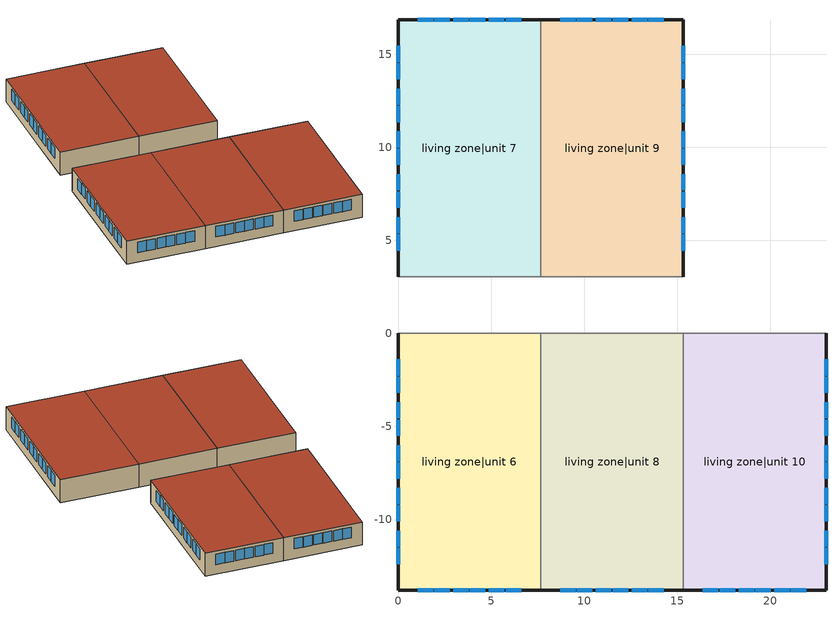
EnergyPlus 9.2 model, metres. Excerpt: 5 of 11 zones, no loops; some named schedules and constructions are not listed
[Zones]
living zone|unit 10
 floor to living zone|unit 5 (FloorFinUninsFin): 15.33,-13.8 15.33,0 22.99,0 22.99,-13.8 z2.44
 wall outside (WallExtInsFin): 15.33,-13.8 22.99,-13.8 22.99,0 z2.44:4.88
 wall adiabatic (WallIntFinUninsFin): 22.99,0 15.33,0 z2.44:4.88
 wall to living zone|unit 8 (WallIntFinUninsFin): 15.33,0 15.33,-13.8 z2.44:4.88
 window (WindowConstruction): 22.99,-12.4 22.99,-11.53 / 22.99,-2.27 22.99,-1.4 / 22.99,-11.47 22.99,-10.6 / 22.99,-10.1 22.99,-9.23 / 22.99,-9.17 22.99,-8.3 / 22.99,-7.8 22.99,-6.93 / 22.99,-6.87 22.99,-6 / 22.99,-5.5 22.99,-4.63 / 22.99,-4.57 22.99,-3.7 / 22.99,-3.2 22.99,-2.33 z3.41:4.57; 16.38,-13.8 17.21,-13.8 / 17.27,-13.8 18.11,-13.8 / 18.29,-13.8 19.13,-13.8 / 19.19,-13.8 20.03,-13.8 / 20.21,-13.8 21.05,-13.8 / 21.11,-13.8 21.94,-13.8 z3.46:4.57
 roof outside (RoofFinInsExt): 22.99,-13.8 22.99,0 15.33,0 15.33,-13.8 z4.88
living zone|unit 6
 floor to living zone (FloorFinUninsFin): 0,-13.8 0,0 7.66,0 7.66,-13.8 z2.44
 wall outside (WallExtInsFin): 0,0 0,-13.8 7.66,-13.8 z2.44:4.88
 wall adiabatic (WallIntFinUninsFin): 7.66,0 0,0 z2.44:4.88
 wall to living zone|unit 8 (WallIntFinUninsFin Reversed): 7.66,-13.8 7.66,0 z2.44:4.88
 window (WindowConstruction): 1.05,-13.8 1.89,-13.8 / 1.95,-13.8 2.78,-13.8 / 2.96,-13.8 3.8,-13.8 / 3.86,-13.8 4.7,-13.8 / 4.88,-13.8 5.72,-13.8 / 5.78,-13.8 6.62,-13.8 z3.46:4.57; 0,-1.4 0,-2.27 / 0,-11.53 0,-12.4 / 0,-2.33 0,-3.2 / 0,-3.7 0,-4.57 / 0,-4.63 0,-5.5 / 0,-6 0,-6.87 / 0,-6.93 0,-7.8 / 0,-8.3 0,-9.17 / 0,-9.23 0,-10.1 / 0,-10.6 0,-11.47 z3.41:4.57
 roof outside (RoofFinInsExt): 7.66,-13.8 7.66,0 0,0 0,-13.8 z4.88
living zone|unit 7
 floor to living zone|unit 2 (FloorFinUninsFin): 0,3.05 0,16.84 7.66,16.84 7.66,3.05 z2.44
 wall outside (WallExtInsFin): 7.66,16.84 0,16.84 0,3.05 z2.44:4.88
 wall to living zone|unit 9 (WallIntFinUninsFin Reversed): 7.66,3.05 7.66,16.84 z2.44:4.88
 wall adiabatic (WallIntFinUninsFin): 0,3.05 7.66,3.05 z2.44:4.88
 window (WindowConstruction): 0,15.44 0,14.57 / 0,5.32 0,4.45 / 0,14.51 0,13.64 / 0,13.15 0,12.28 / 0,12.21 0,11.34 / 0,10.85 0,9.98 / 0,9.92 0,9.04 / 0,8.55 0,7.68 / 0,7.62 0,6.75 / 0,6.25 0,5.38 z3.41:4.57; 6.62,16.84 5.78,16.84 / 5.72,16.84 4.88,16.84 / 4.7,16.84 3.86,16.84 / 3.8,16.84 2.96,16.84 / 2.78,16.84 1.95,16.84 / 1.89,16.84 1.05,16.84 z3.46:4.57
 roof outside (RoofFinInsExt): 7.66,3.05 7.66,16.84 0,16.84 0,3.05 z4.88
living zone|unit 8
 floor to living zone|unit 3 (FloorFinUninsFin): 7.66,-13.8 7.66,0 15.33,0 15.33,-13.8 z2.44
 wall outside (WallExtInsFin): 7.66,-13.8 15.33,-13.8 z2.44:4.88
 wall adiabatic (WallIntFinUninsFin): 15.33,0 7.66,0 z2.44:4.88
 window (WindowConstruction): 8.71,-13.8 9.55,-13.8 / 9.61,-13.8 10.45,-13.8 / 10.63,-13.8 11.47,-13.8 / 11.53,-13.8 12.36,-13.8 / 12.54,-13.8 13.38,-13.8 / 13.44,-13.8 14.28,-13.8 z3.46:4.57
 roof outside (RoofFinInsExt): 15.33,-13.8 15.33,0 7.66,0 7.66,-13.8 z4.88
living zone|unit 9
 floor to living zone|unit 4 (FloorFinUninsFin): 7.66,3.05 7.66,16.84 15.33,16.84 15.33,3.05 z2.44
 wall outside (WallExtInsFin): 15.33,3.05 15.33,16.84 7.66,16.84 z2.44:4.88
 wall adiabatic (WallIntFinUninsFin): 7.66,3.05 15.33,3.05 z2.44:4.88
 window (WindowConstruction): 14.28,16.84 13.44,16.84 / 13.38,16.84 12.54,16.84 / 12.36,16.84 11.53,16.84 / 11.47,16.84 10.63,16.84 / 10.45,16.84 9.61,16.84 / 9.55,16.84 8.71,16.84 z3.46:4.57; 15.33,4.45 15.33,5.32 / 15.33,14.57 15.33,15.44 / 15.33,5.38 15.33,6.25 / 15.33,6.75 15.33,7.62 / 15.33,7.68 15.33,8.55 / 15.33,9.04 15.33,9.92 / 15.33,9.98 15.33,10.85 / 15.33,11.34 15.33,12.21 / 15.33,12.28 15.33,13.15 / 15.33,13.64 15.33,14.51 z3.41:4.57
 roof outside (RoofFinInsExt): 15.33,3.05 15.33,16.84 7.66,16.84 7.66,3.05 z4.88
[Schedule:Week:Daily]
res nv_6 temp schedule Week Rule - Feb25-Mar3: res nv_6 temp schedule allday2, res nv_6 temp schedule allday2, res nv_6 temp schedule allday2, res nv_6 temp schedule allday2, res nv_6 temp schedule allday3, res nv_6 temp schedule allday3, res nv_6 temp schedule allday3, Schedule Day 98, Schedule Day 98, Schedule Day 98, Schedule Day 98, Schedule Day 98
res nv_6 temp schedule Week Rule - Mar4-Mar31: res nv_6 temp schedule allday3, res nv_6 temp schedule allday3, res nv_6 temp schedule allday3, res nv_6 temp schedule allday3, res nv_6 temp schedule allday3, res nv_6 temp schedule allday3, res nv_6 temp schedule allday3, Schedule Day 98, Schedule Day 98, Schedule Day 98, Schedule Day 98, Schedule Day 98
res nv_6 temp schedule Week Rule - Apr1-Apr28: res nv_6 temp schedule allday4, res nv_6 temp schedule allday4, res nv_6 temp schedule allday4, res nv_6 temp schedule allday4, res nv_6 temp schedule allday4, res nv_6 temp schedule allday4, res nv_6 temp schedule allday4, Schedule Day 98, Schedule Day 98, Schedule Day 98, Schedule Day 98, Schedule Day 98
res nv_6 temp schedule Week Rule - Apr29-May5: res nv_6 temp schedule allday4, res nv_6 temp schedule allday4, res nv_6 temp schedule allday5, res nv_6 temp schedule allday5, res nv_6 temp schedule allday5, res nv_6 temp schedule allday5, res nv_6 temp schedule allday5, Schedule Day 98, Schedule Day 98, Schedule Day 98, Schedule Day 98, Schedule Day 98
res nv_6 temp schedule Week Rule - May6-May26: res nv_6 temp schedule allday5, res nv_6 temp schedule allday5, res nv_6 temp schedule allday5, res nv_6 temp schedule allday5, res nv_6 temp schedule allday5, res nv_6 temp schedule allday5, res nv_6 temp schedule allday5, Schedule Day 98, Schedule Day 98, Schedule Day 98, Schedule Day 98, Schedule Day 98
res nv_6 temp schedule Week Rule - May27-Jun2: res nv_6 temp schedule allday5, res nv_6 temp schedule allday5, res nv_6 temp schedule allday5, res nv_6 temp schedule allday5, res nv_6 temp schedule allday5, res nv_6 temp schedule allday6, res nv_6 temp schedule allday6, Schedule Day 98, Schedule Day 98, Schedule Day 98, Schedule Day 98, Schedule Day 98
res nv_6 temp schedule Week Rule - Jun3-Jun30: res nv_6 temp schedule allday6, res nv_6 temp schedule allday6, res nv_6 temp schedule allday6, res nv_6 temp schedule allday6, res nv_6 temp schedule allday6, res nv_6 temp schedule allday6, res nv_6 temp schedule allday6, Schedule Day 98, Schedule Day 98, Schedule Day 98, Schedule Day 98, Schedule Day 98
res nv_6 temp schedule Week Rule - Jul1-Jul28: res nv_6 temp schedule allday7, res nv_6 temp schedule allday7, res nv_6 temp schedule allday7, res nv_6 temp schedule allday7, res nv_6 temp schedule allday7, res nv_6 temp schedule allday7, res nv_6 temp schedule allday7, Schedule Day 98, Schedule Day 98, Schedule Day 98, Schedule Day 98, Schedule Day 98
res nv_6 temp schedule Week Rule - Jul29-Aug4: res nv_6 temp schedule allday7, res nv_6 temp schedule allday7, res nv_6 temp schedule allday7, res nv_6 temp schedule allday8, res nv_6 temp schedule allday8, res nv_6 temp schedule allday8, res nv_6 temp schedule allday8, Schedule Day 98, Schedule Day 98, Schedule Day 98, Schedule Day 98, Schedule Day 98
res nv_6 temp schedule Week Rule - Aug5-Aug25: res nv_6 temp schedule allday8, res nv_6 temp schedule allday8, res nv_6 temp schedule allday8, res nv_6 temp schedule allday8, res nv_6 temp schedule allday8, res nv_6 temp schedule allday8, res nv_6 temp schedule allday8, Schedule Day 98, Schedule Day 98, Schedule Day 98, Schedule Day 98, Schedule Day 98
res nv_6 temp schedule Week Rule - Aug26-Sep1: res nv_6 temp schedule allday8, res nv_6 temp schedule allday8, res nv_6 temp schedule allday8, res nv_6 temp schedule allday8, res nv_6 temp schedule allday8, res nv_6 temp schedule allday8, res nv_6 temp schedule allday9, Schedule Day 98, Schedule Day 98, Schedule Day 98, Schedule Day 98, Schedule Day 98
res nv_6 temp schedule Week Rule - Sep2-Sep29: res nv_6 temp schedule allday9, res nv_6 temp schedule allday9, res nv_6 temp schedule allday9, res nv_6 temp schedule allday9, res nv_6 temp schedule allday9, res nv_6 temp schedule allday9, res nv_6 temp schedule allday9, Schedule Day 98, Schedule Day 98, Schedule Day 98, Schedule Day 98, Schedule Day 98
res nv_6 temp schedule Week Rule - Sep30-Oct6: res nv_6 temp schedule allday9, res nv_6 temp schedule allday10, res nv_6 temp schedule allday10, res nv_6 temp schedule allday10, res nv_6 temp schedule allday10, res nv_6 temp schedule allday10, res nv_6 temp schedule allday10, Schedule Day 98, Schedule Day 98, Schedule Day 98, Schedule Day 98, Schedule Day 98
res nv_6 temp schedule Week Rule - Oct7-Oct27: res nv_6 temp schedule allday10, res nv_6 temp schedule allday10, res nv_6 temp schedule allday10, res nv_6 temp schedule allday10, res nv_6 temp schedule allday10, res nv_6 temp schedule allday10, res nv_6 temp schedule allday10, Schedule Day 98, Schedule Day 98, Schedule Day 98, Schedule Day 98, Schedule Day 98
res nv_6 temp schedule Week Rule - Oct28-Nov3: res nv_6 temp schedule allday10, res nv_6 temp schedule allday10, res nv_6 temp schedule allday10, res nv_6 temp schedule allday10, res nv_6 temp schedule allday11, res nv_6 temp schedule allday11, res nv_6 temp schedule allday11, Schedule Day 98, Schedule Day 98, Schedule Day 98, Schedule Day 98, Schedule Day 98
res nv_6 temp schedule Week Rule - Nov4-Nov24: res nv_6 temp schedule allday11, res nv_6 temp schedule allday11, res nv_6 temp schedule allday11, res nv_6 temp schedule allday11, res nv_6 temp schedule allday11, res nv_6 temp schedule allday11, res nv_6 temp schedule allday11, Schedule Day 98, Schedule Day 98, Schedule Day 98, Schedule Day 98, Schedule Day 98
res nv_6 temp schedule Week Rule - Nov25-Dec1: res nv_6 temp schedule allday11, res nv_6 temp schedule allday11, res nv_6 temp schedule allday11, res nv_6 temp schedule allday11, res nv_6 temp schedule allday11, res nv_6 temp schedule allday11, res nv_6 temp schedule allday12, Schedule Day 98, Schedule Day 98, Schedule Day 98, Schedule Day 98, Schedule Day 98
res nv_6 temp schedule Week Rule - Dec2-Dec31: res nv_6 temp schedule allday12, res nv_6 temp schedule allday12, res nv_6 temp schedule allday12, res nv_6 temp schedule allday12, res nv_6 temp schedule allday12, res nv_6 temp schedule allday12, res nv_6 temp schedule allday12, Schedule Day 98, Schedule Day 98, Schedule Day 98, Schedule Day 98, Schedule Day 98
res nv_7 avail schedule Week Rule - Jan1-Jan27: Schedule Day 105, res nv_7 availability schedule allday1 on, Schedule Day 105, res nv_7 availability schedule allday1 on, Schedule Day 105, res nv_7 availability schedule allday1 on, Schedule Day 105, Schedule Day 105, Schedule Day 105, Schedule Day 105, Schedule Day 105, Schedule Day 105
res nv_7 avail schedule Week Rule - Jan28-Feb3: Schedule Day 105, res nv_7 availability schedule allday1 on, Schedule Day 105, res nv_7 availability schedule allday1 on, Schedule Day 105, res nv_7 availability schedule allday1 on 1, Schedule Day 105, Schedule Day 105, Schedule Day 105, Schedule Day 105, Schedule Day 105, Schedule Day 105
res nv_7 avail schedule Week Rule - Feb4-Feb24: Schedule Day 105, res nv_7 availability schedule allday1 on 1, Schedule Day 105, res nv_7 availability schedule allday1 on 1, Schedule Day 105, res nv_7 availability schedule allday1 on 1, Schedule Day 105, Schedule Day 105, Schedule Day 105, Schedule Day 105, Schedule Day 105, Schedule Day 105
res nv_7 avail schedule Week Rule - Feb25-Mar3: Schedule Day 105, res nv_7 availability schedule allday1 on 1, Schedule Day 105, res nv_7 availability schedule allday1 on 1, Schedule Day 105, res nv_7 availability schedule allday1 on 2, Schedule Day 105, Schedule Day 105, Schedule Day 105, Schedule Day 105, Schedule Day 105, Schedule Day 105
res nv_7 avail schedule Week Rule - Mar4-Mar31: Schedule Day 105, res nv_7 availability schedule allday1 on 2, Schedule Day 105, res nv_7 availability schedule allday1 on 2, Schedule Day 105, res nv_7 availability schedule allday1 on 2, Schedule Day 105, Schedule Day 105, Schedule Day 105, Schedule Day 105, Schedule Day 105, Schedule Day 105
res nv_7 avail schedule Week Rule - Apr1-Apr28: Schedule Day 105, res nv_7 availability schedule allday1 on 3, Schedule Day 105, res nv_7 availability schedule allday1 on 3, Schedule Day 105, res nv_7 availability schedule allday1 on 3, Schedule Day 105, Schedule Day 105, Schedule Day 105, Schedule Day 105, Schedule Day 105, Schedule Day 105
res nv_7 avail schedule Week Rule - Apr29-May5: Schedule Day 105, res nv_7 availability schedule allday1 on 3, Schedule Day 105, res nv_7 availability schedule allday1 on 4, Schedule Day 105, res nv_7 availability schedule allday1 on 4, Schedule Day 105, Schedule Day 105, Schedule Day 105, Schedule Day 105, Schedule Day 105, Schedule Day 105
res nv_7 avail schedule Week Rule - May6-May26: Schedule Day 105, res nv_7 availability schedule allday1 on 4, Schedule Day 105, res nv_7 availability schedule allday1 on 4, Schedule Day 105, res nv_7 availability schedule allday1 on 4, Schedule Day 105, Schedule Day 105, Schedule Day 105, Schedule Day 105, Schedule Day 105, Schedule Day 105
res nv_7 avail schedule Week Rule - May27-Jun2: Schedule Day 105, res nv_7 availability schedule allday1 on 4, Schedule Day 105, res nv_7 availability schedule allday1 on 4, Schedule Day 105, res nv_7 availability schedule allday1 on 5, Schedule Day 105, Schedule Day 105, Schedule Day 105, Schedule Day 105, Schedule Day 105, Schedule Day 105
res nv_7 avail schedule Week Rule - Jun3-Jun30: Schedule Day 105, res nv_7 availability schedule allday1 on 5, Schedule Day 105, res nv_7 availability schedule allday1 on 5, Schedule Day 105, res nv_7 availability schedule allday1 on 5, Schedule Day 105, Schedule Day 105, Schedule Day 105, Schedule Day 105, Schedule Day 105, Schedule Day 105
res nv_7 avail schedule Week Rule - Jul1-Jul28: Schedule Day 105, res nv_7 availability schedule allday1 on 6, Schedule Day 105, res nv_7 availability schedule allday1 on 6, Schedule Day 105, res nv_7 availability schedule allday1 on 6, Schedule Day 105, Schedule Day 105, Schedule Day 105, Schedule Day 105, Schedule Day 105, Schedule Day 105
res nv_7 avail schedule Week Rule - Jul29-Aug4: Schedule Day 105, res nv_7 availability schedule allday1 on 6, Schedule Day 105, res nv_7 availability schedule allday1 on 7, Schedule Day 105, res nv_7 availability schedule allday1 on 7, Schedule Day 105, Schedule Day 105, Schedule Day 105, Schedule Day 105, Schedule Day 105, Schedule Day 105
res nv_7 avail schedule Week Rule - Aug5-Sep1: Schedule Day 105, res nv_7 availability schedule allday1 on 7, Schedule Day 105, res nv_7 availability schedule allday1 on 7, Schedule Day 105, res nv_7 availability schedule allday1 on 7, Schedule Day 105, Schedule Day 105, Schedule Day 105, Schedule Day 105, Schedule Day 105, Schedule Day 105
res nv_7 avail schedule Week Rule - Sep2-Sep29: Schedule Day 105, res nv_7 availability schedule allday1 on 8, Schedule Day 105, res nv_7 availability schedule allday1 on 8, Schedule Day 105, res nv_7 availability schedule allday1 on 8, Schedule Day 105, Schedule Day 105, Schedule Day 105, Schedule Day 105, Schedule Day 105, Schedule Day 105
res nv_7 avail schedule Week Rule - Sep30-Oct27: Schedule Day 105, res nv_7 availability schedule allday1 on 9, Schedule Day 105, res nv_7 availability schedule allday1 on 9, Schedule Day 105, res nv_7 availability schedule allday1 on 9, Schedule Day 105, Schedule Day 105, Schedule Day 105, Schedule Day 105, Schedule Day 105, Schedule Day 105
res nv_7 avail schedule Week Rule - Oct28-Nov3: Schedule Day 105, res nv_7 availability schedule allday1 on 9, Schedule Day 105, res nv_7 availability schedule allday1 on 9, Schedule Day 105, res nv_7 availability schedule allday1 on 10, Schedule Day 105, Schedule Day 105, Schedule Day 105, Schedule Day 105, Schedule Day 105, Schedule Day 105
res nv_7 avail schedule Week Rule - Nov4-Dec1: Schedule Day 105, res nv_7 availability schedule allday1 on 10, Schedule Day 105, res nv_7 availability schedule allday1 on 10, Schedule Day 105, res nv_7 availability schedule allday1 on 10, Schedule Day 105, Schedule Day 105, Schedule Day 105, Schedule Day 105, Schedule Day 105, Schedule Day 105
res nv_7 avail schedule Week Rule - Dec2-Dec31: Schedule Day 105, res nv_7 availability schedule allday1 on 11, Schedule Day 105, res nv_7 availability schedule allday1 on 11, Schedule Day 105, res nv_7 availability schedule allday1 on 11, Schedule Day 105, Schedule Day 105, Schedule Day 105, Schedule Day 105, Schedule Day 105, Schedule Day 105
res nv_7 temp schedule Week Rule - Jan1-Jan6: Schedule Day 104, res nv_7 temp schedule allday1, res nv_7 temp schedule allday1, res nv_7 temp schedule allday1, res nv_7 temp schedule allday1, res nv_7 temp schedule allday1, res nv_7 temp schedule allday1, Schedule Day 104, Schedule Day 104, Schedule Day 104, Schedule Day 104, Schedule Day 104
res nv_7 temp schedule Week Rule - Jan7-Jan27: res nv_7 temp schedule allday1, res nv_7 temp schedule allday1, res nv_7 temp schedule allday1, res nv_7 temp schedule allday1, res nv_7 temp schedule allday1, res nv_7 temp schedule allday1, res nv_7 temp schedule allday1, Schedule Day 104, Schedule Day 104, Schedule Day 104, Schedule Day 104, Schedule Day 104
res nv_7 temp schedule Week Rule - Jan28-Feb3: res nv_7 temp schedule allday1, res nv_7 temp schedule allday1, res nv_7 temp schedule allday1, res nv_7 temp schedule allday1, res nv_7 temp schedule allday2, res nv_7 temp schedule allday2, res nv_7 temp schedule allday2, Schedule Day 104, Schedule Day 104, Schedule Day 104, Schedule Day 104, Schedule Day 104
res nv_7 temp schedule Week Rule - Feb4-Feb24: res nv_7 temp schedule allday2, res nv_7 temp schedule allday2, res nv_7 temp schedule allday2, res nv_7 temp schedule allday2, res nv_7 temp schedule allday2, res nv_7 temp schedule allday2, res nv_7 temp schedule allday2, Schedule Day 104, Schedule Day 104, Schedule Day 104, Schedule Day 104, Schedule Day 104
res nv_7 temp schedule Week Rule - Feb25-Mar3: res nv_7 temp schedule allday2, res nv_7 temp schedule allday2, res nv_7 temp schedule allday2, res nv_7 temp schedule allday2, res nv_7 temp schedule allday3, res nv_7 temp schedule allday3, res nv_7 temp schedule allday3, Schedule Day 104, Schedule Day 104, Schedule Day 104, Schedule Day 104, Schedule Day 104
res nv_7 temp schedule Week Rule - Mar4-Mar31: res nv_7 temp schedule allday3, res nv_7 temp schedule allday3, res nv_7 temp schedule allday3, res nv_7 temp schedule allday3, res nv_7 temp schedule allday3, res nv_7 temp schedule allday3, res nv_7 temp schedule allday3, Schedule Day 104, Schedule Day 104, Schedule Day 104, Schedule Day 104, Schedule Day 104
res nv_7 temp schedule Week Rule - Apr1-Apr28: res nv_7 temp schedule allday4, res nv_7 temp schedule allday4, res nv_7 temp schedule allday4, res nv_7 temp schedule allday4, res nv_7 temp schedule allday4, res nv_7 temp schedule allday4, res nv_7 temp schedule allday4, Schedule Day 104, Schedule Day 104, Schedule Day 104, Schedule Day 104, Schedule Day 104
res nv_7 temp schedule Week Rule - Apr29-May5: res nv_7 temp schedule allday4, res nv_7 temp schedule allday4, res nv_7 temp schedule allday5, res nv_7 temp schedule allday5, res nv_7 temp schedule allday5, res nv_7 temp schedule allday5, res nv_7 temp schedule allday5, Schedule Day 104, Schedule Day 104, Schedule Day 104, Schedule Day 104, Schedule Day 104
res nv_7 temp schedule Week Rule - May6-May26: res nv_7 temp schedule allday5, res nv_7 temp schedule allday5, res nv_7 temp schedule allday5, res nv_7 temp schedule allday5, res nv_7 temp schedule allday5, res nv_7 temp schedule allday5, res nv_7 temp schedule allday5, Schedule Day 104, Schedule Day 104, Schedule Day 104, Schedule Day 104, Schedule Day 104
res nv_7 temp schedule Week Rule - May27-Jun2: res nv_7 temp schedule allday5, res nv_7 temp schedule allday5, res nv_7 temp schedule allday5, res nv_7 temp schedule allday5, res nv_7 temp schedule allday5, res nv_7 temp schedule allday6, res nv_7 temp schedule allday6, Schedule Day 104, Schedule Day 104, Schedule Day 104, Schedule Day 104, Schedule Day 104
res nv_7 temp schedule Week Rule - Jun3-Jun30: res nv_7 temp schedule allday6, res nv_7 temp schedule allday6, res nv_7 temp schedule allday6, res nv_7 temp schedule allday6, res nv_7 temp schedule allday6, res nv_7 temp schedule allday6, res nv_7 temp schedule allday6, Schedule Day 104, Schedule Day 104, Schedule Day 104, Schedule Day 104, Schedule Day 104
res nv_7 temp schedule Week Rule - Jul1-Jul28: res nv_7 temp schedule allday7, res nv_7 temp schedule allday7, res nv_7 temp schedule allday7, res nv_7 temp schedule allday7, res nv_7 temp schedule allday7, res nv_7 temp schedule allday7, res nv_7 temp schedule allday7, Schedule Day 104, Schedule Day 104, Schedule Day 104, Schedule Day 104, Schedule Day 104
res nv_7 temp schedule Week Rule - Jul29-Aug4: res nv_7 temp schedule allday7, res nv_7 temp schedule allday7, res nv_7 temp schedule allday7, res nv_7 temp schedule allday8, res nv_7 temp schedule allday8, res nv_7 temp schedule allday8, res nv_7 temp schedule allday8, Schedule Day 104, Schedule Day 104, Schedule Day 104, Schedule Day 104, Schedule Day 104
res nv_7 temp schedule Week Rule - Aug5-Aug25: res nv_7 temp schedule allday8, res nv_7 temp schedule allday8, res nv_7 temp schedule allday8, res nv_7 temp schedule allday8, res nv_7 temp schedule allday8, res nv_7 temp schedule allday8, res nv_7 temp schedule allday8, Schedule Day 104, Schedule Day 104, Schedule Day 104, Schedule Day 104, Schedule Day 104
res nv_7 temp schedule Week Rule - Aug26-Sep1: res nv_7 temp schedule allday8, res nv_7 temp schedule allday8, res nv_7 temp schedule allday8, res nv_7 temp schedule allday8, res nv_7 temp schedule allday8, res nv_7 temp schedule allday8, res nv_7 temp schedule allday9, Schedule Day 104, Schedule Day 104, Schedule Day 104, Schedule Day 104, Schedule Day 104
res nv_7 temp schedule Week Rule - Sep2-Sep29: res nv_7 temp schedule allday9, res nv_7 temp schedule allday9, res nv_7 temp schedule allday9, res nv_7 temp schedule allday9, res nv_7 temp schedule allday9, res nv_7 temp schedule allday9, res nv_7 temp schedule allday9, Schedule Day 104, Schedule Day 104, Schedule Day 104, Schedule Day 104, Schedule Day 104
res nv_7 temp schedule Week Rule - Sep30-Oct6: res nv_7 temp schedule allday9, res nv_7 temp schedule allday10, res nv_7 temp schedule allday10, res nv_7 temp schedule allday10, res nv_7 temp schedule allday10, res nv_7 temp schedule allday10, res nv_7 temp schedule allday10, Schedule Day 104, Schedule Day 104, Schedule Day 104, Schedule Day 104, Schedule Day 104
res nv_7 temp schedule Week Rule - Oct7-Oct27: res nv_7 temp schedule allday10, res nv_7 temp schedule allday10, res nv_7 temp schedule allday10, res nv_7 temp schedule allday10, res nv_7 temp schedule allday10, res nv_7 temp schedule allday10, res nv_7 temp schedule allday10, Schedule Day 104, Schedule Day 104, Schedule Day 104, Schedule Day 104, Schedule Day 104
res nv_7 temp schedule Week Rule - Oct28-Nov3: res nv_7 temp schedule allday10, res nv_7 temp schedule allday10, res nv_7 temp schedule allday10, res nv_7 temp schedule allday10, res nv_7 temp schedule allday11, res nv_7 temp schedule allday11, res nv_7 temp schedule allday11, Schedule Day 104, Schedule Day 104, Schedule Day 104, Schedule Day 104, Schedule Day 104
res nv_7 temp schedule Week Rule - Nov4-Nov24: res nv_7 temp schedule allday11, res nv_7 temp schedule allday11, res nv_7 temp schedule allday11, res nv_7 temp schedule allday11, res nv_7 temp schedule allday11, res nv_7 temp schedule allday11, res nv_7 temp schedule allday11, Schedule Day 104, Schedule Day 104, Schedule Day 104, Schedule Day 104, Schedule Day 104
res nv_7 temp schedule Week Rule - Nov25-Dec1: res nv_7 temp schedule allday11, res nv_7 temp schedule allday11, res nv_7 temp schedule allday11, res nv_7 temp schedule allday11, res nv_7 temp schedule allday11, res nv_7 temp schedule allday11, res nv_7 temp schedule allday12, Schedule Day 104, Schedule Day 104, Schedule Day 104, Schedule Day 104, Schedule Day 104
res nv_7 temp schedule Week Rule - Dec2-Dec31: res nv_7 temp schedule allday12, res nv_7 temp schedule allday12, res nv_7 temp schedule allday12, res nv_7 temp schedule allday12, res nv_7 temp schedule allday12, res nv_7 temp schedule allday12, res nv_7 temp schedule allday12, Schedule Day 104, Schedule Day 104, Schedule Day 104, Schedule Day 104, Schedule Day 104
res nv_8 avail schedule Week Rule - Jan1-Jan27: Schedule Day 111, res nv_8 availability schedule allday1 on, Schedule Day 111, res nv_8 availability schedule allday1 on, Schedule Day 111, res nv_8 availability schedule allday1 on, Schedule Day 111, Schedule Day 111, Schedule Day 111, Schedule Day 111, Schedule Day 111, Schedule Day 111
res nv_8 avail schedule Week Rule - Jan28-Feb3: Schedule Day 111, res nv_8 availability schedule allday1 on, Schedule Day 111, res nv_8 availability schedule allday1 on, Schedule Day 111, res nv_8 availability schedule allday1 on 1, Schedule Day 111, Schedule Day 111, Schedule Day 111, Schedule Day 111, Schedule Day 111, Schedule Day 111
res nv_8 avail schedule Week Rule - Feb4-Feb24: Schedule Day 111, res nv_8 availability schedule allday1 on 1, Schedule Day 111, res nv_8 availability schedule allday1 on 1, Schedule Day 111, res nv_8 availability schedule allday1 on 1, Schedule Day 111, Schedule Day 111, Schedule Day 111, Schedule Day 111, Schedule Day 111, Schedule Day 111
res nv_8 avail schedule Week Rule - Feb25-Mar3: Schedule Day 111, res nv_8 availability schedule allday1 on 1, Schedule Day 111, res nv_8 availability schedule allday1 on 1, Schedule Day 111, res nv_8 availability schedule allday1 on 2, Schedule Day 111, Schedule Day 111, Schedule Day 111, Schedule Day 111, Schedule Day 111, Schedule Day 111
res nv_8 avail schedule Week Rule - Mar4-Mar31: Schedule Day 111, res nv_8 availability schedule allday1 on 2, Schedule Day 111, res nv_8 availability schedule allday1 on 2, Schedule Day 111, res nv_8 availability schedule allday1 on 2, Schedule Day 111, Schedule Day 111, Schedule Day 111, Schedule Day 111, Schedule Day 111, Schedule Day 111
res nv_8 avail schedule Week Rule - Apr1-Apr28: Schedule Day 111, res nv_8 availability schedule allday1 on 3, Schedule Day 111, res nv_8 availability schedule allday1 on 3, Schedule Day 111, res nv_8 availability schedule allday1 on 3, Schedule Day 111, Schedule Day 111, Schedule Day 111, Schedule Day 111, Schedule Day 111, Schedule Day 111
res nv_8 avail schedule Week Rule - Apr29-May5: Schedule Day 111, res nv_8 availability schedule allday1 on 3, Schedule Day 111, res nv_8 availability schedule allday1 on 4, Schedule Day 111, res nv_8 availability schedule allday1 on 4, Schedule Day 111, Schedule Day 111, Schedule Day 111, Schedule Day 111, Schedule Day 111, Schedule Day 111
res nv_8 avail schedule Week Rule - May6-May26: Schedule Day 111, res nv_8 availability schedule allday1 on 4, Schedule Day 111, res nv_8 availability schedule allday1 on 4, Schedule Day 111, res nv_8 availability schedule allday1 on 4, Schedule Day 111, Schedule Day 111, Schedule Day 111, Schedule Day 111, Schedule Day 111, Schedule Day 111
res nv_8 avail schedule Week Rule - May27-Jun2: Schedule Day 111, res nv_8 availability schedule allday1 on 4, Schedule Day 111, res nv_8 availability schedule allday1 on 4, Schedule Day 111, res nv_8 availability schedule allday1 on 5, Schedule Day 111, Schedule Day 111, Schedule Day 111, Schedule Day 111, Schedule Day 111, Schedule Day 111
res nv_8 avail schedule Week Rule - Jun3-Jun30: Schedule Day 111, res nv_8 availability schedule allday1 on 5, Schedule Day 111, res nv_8 availability schedule allday1 on 5, Schedule Day 111, res nv_8 availability schedule allday1 on 5, Schedule Day 111, Schedule Day 111, Schedule Day 111, Schedule Day 111, Schedule Day 111, Schedule Day 111
res nv_8 avail schedule Week Rule - Jul1-Jul28: Schedule Day 111, res nv_8 availability schedule allday1 on 6, Schedule Day 111, res nv_8 availability schedule allday1 on 6, Schedule Day 111, res nv_8 availability schedule allday1 on 6, Schedule Day 111, Schedule Day 111, Schedule Day 111, Schedule Day 111, Schedule Day 111, Schedule Day 111
res nv_8 avail schedule Week Rule - Jul29-Aug4: Schedule Day 111, res nv_8 availability schedule allday1 on 6, Schedule Day 111, res nv_8 availability schedule allday1 on 7, Schedule Day 111, res nv_8 availability schedule allday1 on 7, Schedule Day 111, Schedule Day 111, Schedule Day 111, Schedule Day 111, Schedule Day 111, Schedule Day 111
res nv_8 avail schedule Week Rule - Aug5-Sep1: Schedule Day 111, res nv_8 availability schedule allday1 on 7, Schedule Day 111, res nv_8 availability schedule allday1 on 7, Schedule Day 111, res nv_8 availability schedule allday1 on 7, Schedule Day 111, Schedule Day 111, Schedule Day 111, Schedule Day 111, Schedule Day 111, Schedule Day 111
res nv_8 avail schedule Week Rule - Sep2-Sep29: Schedule Day 111, res nv_8 availability schedule allday1 on 8, Schedule Day 111, res nv_8 availability schedule allday1 on 8, Schedule Day 111, res nv_8 availability schedule allday1 on 8, Schedule Day 111, Schedule Day 111, Schedule Day 111, Schedule Day 111, Schedule Day 111, Schedule Day 111
res nv_8 avail schedule Week Rule - Sep30-Oct27: Schedule Day 111, res nv_8 availability schedule allday1 on 9, Schedule Day 111, res nv_8 availability schedule allday1 on 9, Schedule Day 111, res nv_8 availability schedule allday1 on 9, Schedule Day 111, Schedule Day 111, Schedule Day 111, Schedule Day 111, Schedule Day 111, Schedule Day 111
res nv_8 avail schedule Week Rule - Oct28-Nov3: Schedule Day 111, res nv_8 availability schedule allday1 on 9, Schedule Day 111, res nv_8 availability schedule allday1 on 9, Schedule Day 111, res nv_8 availability schedule allday1 on 10, Schedule Day 111, Schedule Day 111, Schedule Day 111, Schedule Day 111, Schedule Day 111, Schedule Day 111
res nv_8 avail schedule Week Rule - Nov4-Dec1: Schedule Day 111, res nv_8 availability schedule allday1 on 10, Schedule Day 111, res nv_8 availability schedule allday1 on 10, Schedule Day 111, res nv_8 availability schedule allday1 on 10, Schedule Day 111, Schedule Day 111, Schedule Day 111, Schedule Day 111, Schedule Day 111, Schedule Day 111
res nv_8 avail schedule Week Rule - Dec2-Dec31: Schedule Day 111, res nv_8 availability schedule allday1 on 11, Schedule Day 111, res nv_8 availability schedule allday1 on 11, Schedule Day 111, res nv_8 availability schedule allday1 on 11, Schedule Day 111, Schedule Day 111, Schedule Day 111, Schedule Day 111, Schedule Day 111, Schedule Day 111
res nv_8 temp schedule Week Rule - Jan1-Jan6: Schedule Day 110, res nv_8 temp schedule allday1, res nv_8 temp schedule allday1, res nv_8 temp schedule allday1, res nv_8 temp schedule allday1, res nv_8 temp schedule allday1, res nv_8 temp schedule allday1, Schedule Day 110, Schedule Day 110, Schedule Day 110, Schedule Day 110, Schedule Day 110
res nv_8 temp schedule Week Rule - Jan7-Jan27: res nv_8 temp schedule allday1, res nv_8 temp schedule allday1, res nv_8 temp schedule allday1, res nv_8 temp schedule allday1, res nv_8 temp schedule allday1, res nv_8 temp schedule allday1, res nv_8 temp schedule allday1, Schedule Day 110, Schedule Day 110, Schedule Day 110, Schedule Day 110, Schedule Day 110
res nv_8 temp schedule Week Rule - Jan28-Feb3: res nv_8 temp schedule allday1, res nv_8 temp schedule allday1, res nv_8 temp schedule allday1, res nv_8 temp schedule allday1, res nv_8 temp schedule allday2, res nv_8 temp schedule allday2, res nv_8 temp schedule allday2, Schedule Day 110, Schedule Day 110, Schedule Day 110, Schedule Day 110, Schedule Day 110
res nv_8 temp schedule Week Rule - Feb4-Feb24: res nv_8 temp schedule allday2, res nv_8 temp schedule allday2, res nv_8 temp schedule allday2, res nv_8 temp schedule allday2, res nv_8 temp schedule allday2, res nv_8 temp schedule allday2, res nv_8 temp schedule allday2, Schedule Day 110, Schedule Day 110, Schedule Day 110, Schedule Day 110, Schedule Day 110
res nv_8 temp schedule Week Rule - Feb25-Mar3: res nv_8 temp schedule allday2, res nv_8 temp schedule allday2, res nv_8 temp schedule allday2, res nv_8 temp schedule allday2, res nv_8 temp schedule allday3, res nv_8 temp schedule allday3, res nv_8 temp schedule allday3, Schedule Day 110, Schedule Day 110, Schedule Day 110, Schedule Day 110, Schedule Day 110
res nv_8 temp schedule Week Rule - Mar4-Mar31: res nv_8 temp schedule allday3, res nv_8 temp schedule allday3, res nv_8 temp schedule allday3, res nv_8 temp schedule allday3, res nv_8 temp schedule allday3, res nv_8 temp schedule allday3, res nv_8 temp schedule allday3, Schedule Day 110, Schedule Day 110, Schedule Day 110, Schedule Day 110, Schedule Day 110
res nv_8 temp schedule Week Rule - Apr1-Apr28: res nv_8 temp schedule allday4, res nv_8 temp schedule allday4, res nv_8 temp schedule allday4, res nv_8 temp schedule allday4, res nv_8 temp schedule allday4, res nv_8 temp schedule allday4, res nv_8 temp schedule allday4, Schedule Day 110, Schedule Day 110, Schedule Day 110, Schedule Day 110, Schedule Day 110
res nv_8 temp schedule Week Rule - Apr29-May5: res nv_8 temp schedule allday4, res nv_8 temp schedule allday4, res nv_8 temp schedule allday5, res nv_8 temp schedule allday5, res nv_8 temp schedule allday5, res nv_8 temp schedule allday5, res nv_8 temp schedule allday5, Schedule Day 110, Schedule Day 110, Schedule Day 110, Schedule Day 110, Schedule Day 110
res nv_8 temp schedule Week Rule - May6-May26: res nv_8 temp schedule allday5, res nv_8 temp schedule allday5, res nv_8 temp schedule allday5, res nv_8 temp schedule allday5, res nv_8 temp schedule allday5, res nv_8 temp schedule allday5, res nv_8 temp schedule allday5, Schedule Day 110, Schedule Day 110, Schedule Day 110, Schedule Day 110, Schedule Day 110
res nv_8 temp schedule Week Rule - May27-Jun2: res nv_8 temp schedule allday5, res nv_8 temp schedule allday5, res nv_8 temp schedule allday5, res nv_8 temp schedule allday5, res nv_8 temp schedule allday5, res nv_8 temp schedule allday6, res nv_8 temp schedule allday6, Schedule Day 110, Schedule Day 110, Schedule Day 110, Schedule Day 110, Schedule Day 110
res nv_8 temp schedule Week Rule - Jun3-Jun30: res nv_8 temp schedule allday6, res nv_8 temp schedule allday6, res nv_8 temp schedule allday6, res nv_8 temp schedule allday6, res nv_8 temp schedule allday6, res nv_8 temp schedule allday6, res nv_8 temp schedule allday6, Schedule Day 110, Schedule Day 110, Schedule Day 110, Schedule Day 110, Schedule Day 110
res nv_8 temp schedule Week Rule - Jul1-Jul28: res nv_8 temp schedule allday7, res nv_8 temp schedule allday7, res nv_8 temp schedule allday7, res nv_8 temp schedule allday7, res nv_8 temp schedule allday7, res nv_8 temp schedule allday7, res nv_8 temp schedule allday7, Schedule Day 110, Schedule Day 110, Schedule Day 110, Schedule Day 110, Schedule Day 110
res nv_8 temp schedule Week Rule - Jul29-Aug4: res nv_8 temp schedule allday7, res nv_8 temp schedule allday7, res nv_8 temp schedule allday7, res nv_8 temp schedule allday8, res nv_8 temp schedule allday8, res nv_8 temp schedule allday8, res nv_8 temp schedule allday8, Schedule Day 110, Schedule Day 110, Schedule Day 110, Schedule Day 110, Schedule Day 110
res nv_8 temp schedule Week Rule - Aug5-Aug25: res nv_8 temp schedule allday8, res nv_8 temp schedule allday8, res nv_8 temp schedule allday8, res nv_8 temp schedule allday8, res nv_8 temp schedule allday8, res nv_8 temp schedule allday8, res nv_8 temp schedule allday8, Schedule Day 110, Schedule Day 110, Schedule Day 110, Schedule Day 110, Schedule Day 110
res nv_8 temp schedule Week Rule - Aug26-Sep1: res nv_8 temp schedule allday8, res nv_8 temp schedule allday8, res nv_8 temp schedule allday8, res nv_8 temp schedule allday8, res nv_8 temp schedule allday8, res nv_8 temp schedule allday8, res nv_8 temp schedule allday9, Schedule Day 110, Schedule Day 110, Schedule Day 110, Schedule Day 110, Schedule Day 110
res nv_8 temp schedule Week Rule - Sep2-Sep29: res nv_8 temp schedule allday9, res nv_8 temp schedule allday9, res nv_8 temp schedule allday9, res nv_8 temp schedule allday9, res nv_8 temp schedule allday9, res nv_8 temp schedule allday9, res nv_8 temp schedule allday9, Schedule Day 110, Schedule Day 110, Schedule Day 110, Schedule Day 110, Schedule Day 110
res nv_8 temp schedule Week Rule - Sep30-Oct6: res nv_8 temp schedule allday9, res nv_8 temp schedule allday10, res nv_8 temp schedule allday10, res nv_8 temp schedule allday10, res nv_8 temp schedule allday10, res nv_8 temp schedule allday10, res nv_8 temp schedule allday10, Schedule Day 110, Schedule Day 110, Schedule Day 110, Schedule Day 110, Schedule Day 110
res nv_8 temp schedule Week Rule - Oct7-Oct27: res nv_8 temp schedule allday10, res nv_8 temp schedule allday10, res nv_8 temp schedule allday10, res nv_8 temp schedule allday10, res nv_8 temp schedule allday10, res nv_8 temp schedule allday10, res nv_8 temp schedule allday10, Schedule Day 110, Schedule Day 110, Schedule Day 110, Schedule Day 110, Schedule Day 110
res nv_8 temp schedule Week Rule - Oct28-Nov3: res nv_8 temp schedule allday10, res nv_8 temp schedule allday10, res nv_8 temp schedule allday10, res nv_8 temp schedule allday10, res nv_8 temp schedule allday11, res nv_8 temp schedule allday11, res nv_8 temp schedule allday11, Schedule Day 110, Schedule Day 110, Schedule Day 110, Schedule Day 110, Schedule Day 110
res nv_8 temp schedule Week Rule - Nov4-Nov24: res nv_8 temp schedule allday11, res nv_8 temp schedule allday11, res nv_8 temp schedule allday11, res nv_8 temp schedule allday11, res nv_8 temp schedule allday11, res nv_8 temp schedule allday11, res nv_8 temp schedule allday11, Schedule Day 110, Schedule Day 110, Schedule Day 110, Schedule Day 110, Schedule Day 110
res nv_8 temp schedule Week Rule - Nov25-Dec1: res nv_8 temp schedule allday11, res nv_8 temp schedule allday11, res nv_8 temp schedule allday11, res nv_8 temp schedule allday11, res nv_8 temp schedule allday11, res nv_8 temp schedule allday11, res nv_8 temp schedule allday12, Schedule Day 110, Schedule Day 110, Schedule Day 110, Schedule Day 110, Schedule Day 110
res nv_8 temp schedule Week Rule - Dec2-Dec31: res nv_8 temp schedule allday12, res nv_8 temp schedule allday12, res nv_8 temp schedule allday12, res nv_8 temp schedule allday12, res nv_8 temp schedule allday12, res nv_8 temp schedule allday12, res nv_8 temp schedule allday12, Schedule Day 110, Schedule Day 110, Schedule Day 110, Schedule Day 110, Schedule Day 110
res nv_9 avail schedule Week Rule - Jan1-Jan27: Schedule Day 117, res nv_9 availability schedule allday1 on, Schedule Day 117, res nv_9 availability schedule allday1 on, Schedule Day 117, res nv_9 availability schedule allday1 on, Schedule Day 117, Schedule Day 117, Schedule Day 117, Schedule Day 117, Schedule Day 117, Schedule Day 117
res nv_9 avail schedule Week Rule - Jan28-Feb3: Schedule Day 117, res nv_9 availability schedule allday1 on, Schedule Day 117, res nv_9 availability schedule allday1 on, Schedule Day 117, res nv_9 availability schedule allday1 on 1, Schedule Day 117, Schedule Day 117, Schedule Day 117, Schedule Day 117, Schedule Day 117, Schedule Day 117
res nv_9 avail schedule Week Rule - Feb4-Feb24: Schedule Day 117, res nv_9 availability schedule allday1 on 1, Schedule Day 117, res nv_9 availability schedule allday1 on 1, Schedule Day 117, res nv_9 availability schedule allday1 on 1, Schedule Day 117, Schedule Day 117, Schedule Day 117, Schedule Day 117, Schedule Day 117, Schedule Day 117
res nv_9 avail schedule Week Rule - Feb25-Mar3: Schedule Day 117, res nv_9 availability schedule allday1 on 1, Schedule Day 117, res nv_9 availability schedule allday1 on 1, Schedule Day 117, res nv_9 availability schedule allday1 on 2, Schedule Day 117, Schedule Day 117, Schedule Day 117, Schedule Day 117, Schedule Day 117, Schedule Day 117
res nv_9 avail schedule Week Rule - Mar4-Mar31: Schedule Day 117, res nv_9 availability schedule allday1 on 2, Schedule Day 117, res nv_9 availability schedule allday1 on 2, Schedule Day 117, res nv_9 availability schedule allday1 on 2, Schedule Day 117, Schedule Day 117, Schedule Day 117, Schedule Day 117, Schedule Day 117, Schedule Day 117
res nv_9 avail schedule Week Rule - Apr1-Apr28: Schedule Day 117, res nv_9 availability schedule allday1 on 3, Schedule Day 117, res nv_9 availability schedule allday1 on 3, Schedule Day 117, res nv_9 availability schedule allday1 on 3, Schedule Day 117, Schedule Day 117, Schedule Day 117, Schedule Day 117, Schedule Day 117, Schedule Day 117
res nv_9 avail schedule Week Rule - Apr29-May5: Schedule Day 117, res nv_9 availability schedule allday1 on 3, Schedule Day 117, res nv_9 availability schedule allday1 on 4, Schedule Day 117, res nv_9 availability schedule allday1 on 4, Schedule Day 117, Schedule Day 117, Schedule Day 117, Schedule Day 117, Schedule Day 117, Schedule Day 117
res nv_9 avail schedule Week Rule - May6-May26: Schedule Day 117, res nv_9 availability schedule allday1 on 4, Schedule Day 117, res nv_9 availability schedule allday1 on 4, Schedule Day 117, res nv_9 availability schedule allday1 on 4, Schedule Day 117, Schedule Day 117, Schedule Day 117, Schedule Day 117, Schedule Day 117, Schedule Day 117
res nv_9 avail schedule Week Rule - May27-Jun2: Schedule Day 117, res nv_9 availability schedule allday1 on 4, Schedule Day 117, res nv_9 availability schedule allday1 on 4, Schedule Day 117, res nv_9 availability schedule allday1 on 5, Schedule Day 117, Schedule Day 117, Schedule Day 117, Schedule Day 117, Schedule Day 117, Schedule Day 117
res nv_9 avail schedule Week Rule - Jun3-Jun30: Schedule Day 117, res nv_9 availability schedule allday1 on 5, Schedule Day 117, res nv_9 availability schedule allday1 on 5, Schedule Day 117, res nv_9 availability schedule allday1 on 5, Schedule Day 117, Schedule Day 117, Schedule Day 117, Schedule Day 117, Schedule Day 117, Schedule Day 117
res nv_9 avail schedule Week Rule - Jul1-Jul28: Schedule Day 117, res nv_9 availability schedule allday1 on 6, Schedule Day 117, res nv_9 availability schedule allday1 on 6, Schedule Day 117, res nv_9 availability schedule allday1 on 6, Schedule Day 117, Schedule Day 117, Schedule Day 117, Schedule Day 117, Schedule Day 117, Schedule Day 117
res nv_9 avail schedule Week Rule - Jul29-Aug4: Schedule Day 117, res nv_9 availability schedule allday1 on 6, Schedule Day 117, res nv_9 availability schedule allday1 on 7, Schedule Day 117, res nv_9 availability schedule allday1 on 7, Schedule Day 117, Schedule Day 117, Schedule Day 117, Schedule Day 117, Schedule Day 117, Schedule Day 117
res nv_9 avail schedule Week Rule - Aug5-Sep1: Schedule Day 117, res nv_9 availability schedule allday1 on 7, Schedule Day 117, res nv_9 availability schedule allday1 on 7, Schedule Day 117, res nv_9 availability schedule allday1 on 7, Schedule Day 117, Schedule Day 117, Schedule Day 117, Schedule Day 117, Schedule Day 117, Schedule Day 117
res nv_9 avail schedule Week Rule - Sep2-Sep29: Schedule Day 117, res nv_9 availability schedule allday1 on 8, Schedule Day 117, res nv_9 availability schedule allday1 on 8, Schedule Day 117, res nv_9 availability schedule allday1 on 8, Schedule Day 117, Schedule Day 117, Schedule Day 117, Schedule Day 117, Schedule Day 117, Schedule Day 117
res nv_9 avail schedule Week Rule - Sep30-Oct27: Schedule Day 117, res nv_9 availability schedule allday1 on 9, Schedule Day 117, res nv_9 availability schedule allday1 on 9, Schedule Day 117, res nv_9 availability schedule allday1 on 9, Schedule Day 117, Schedule Day 117, Schedule Day 117, Schedule Day 117, Schedule Day 117, Schedule Day 117
res nv_9 avail schedule Week Rule - Oct28-Nov3: Schedule Day 117, res nv_9 availability schedule allday1 on 9, Schedule Day 117, res nv_9 availability schedule allday1 on 9, Schedule Day 117, res nv_9 availability schedule allday1 on 10, Schedule Day 117, Schedule Day 117, Schedule Day 117, Schedule Day 117, Schedule Day 117, Schedule Day 117
res nv_9 avail schedule Week Rule - Nov4-Dec1: Schedule Day 117, res nv_9 availability schedule allday1 on 10, Schedule Day 117, res nv_9 availability schedule allday1 on 10, Schedule Day 117, res nv_9 availability schedule allday1 on 10, Schedule Day 117, Schedule Day 117, Schedule Day 117, Schedule Day 117, Schedule Day 117, Schedule Day 117
res nv_9 avail schedule Week Rule - Dec2-Dec31: Schedule Day 117, res nv_9 availability schedule allday1 on 11, Schedule Day 117, res nv_9 availability schedule allday1 on 11, Schedule Day 117, res nv_9 availability schedule allday1 on 11, Schedule Day 117, Schedule Day 117, Schedule Day 117, Schedule Day 117, Schedule Day 117, Schedule Day 117
res nv_9 temp schedule Week Rule - Jan1-Jan6: Schedule Day 116, res nv_9 temp schedule allday1, res nv_9 temp schedule allday1, res nv_9 temp schedule allday1, res nv_9 temp schedule allday1, res nv_9 temp schedule allday1, res nv_9 temp schedule allday1, Schedule Day 116, Schedule Day 116, Schedule Day 116, Schedule Day 116, Schedule Day 116
res nv_9 temp schedule Week Rule - Jan7-Jan27: res nv_9 temp schedule allday1, res nv_9 temp schedule allday1, res nv_9 temp schedule allday1, res nv_9 temp schedule allday1, res nv_9 temp schedule allday1, res nv_9 temp schedule allday1, res nv_9 temp schedule allday1, Schedule Day 116, Schedule Day 116, Schedule Day 116, Schedule Day 116, Schedule Day 116
res nv_9 temp schedule Week Rule - Jan28-Feb3: res nv_9 temp schedule allday1, res nv_9 temp schedule allday1, res nv_9 temp schedule allday1, res nv_9 temp schedule allday1, res nv_9 temp schedule allday2, res nv_9 temp schedule allday2, res nv_9 temp schedule allday2, Schedule Day 116, Schedule Day 116, Schedule Day 116, Schedule Day 116, Schedule Day 116
res nv_9 temp schedule Week Rule - Feb4-Feb24: res nv_9 temp schedule allday2, res nv_9 temp schedule allday2, res nv_9 temp schedule allday2, res nv_9 temp schedule allday2, res nv_9 temp schedule allday2, res nv_9 temp schedule allday2, res nv_9 temp schedule allday2, Schedule Day 116, Schedule Day 116, Schedule Day 116, Schedule Day 116, Schedule Day 116
res nv_9 temp schedule Week Rule - Feb25-Mar3: res nv_9 temp schedule allday2, res nv_9 temp schedule allday2, res nv_9 temp schedule allday2, res nv_9 temp schedule allday2, res nv_9 temp schedule allday3, res nv_9 temp schedule allday3, res nv_9 temp schedule allday3, Schedule Day 116, Schedule Day 116, Schedule Day 116, Schedule Day 116, Schedule Day 116
res nv_9 temp schedule Week Rule - Mar4-Mar31: res nv_9 temp schedule allday3, res nv_9 temp schedule allday3, res nv_9 temp schedule allday3, res nv_9 temp schedule allday3, res nv_9 temp schedule allday3, res nv_9 temp schedule allday3, res nv_9 temp schedule allday3, Schedule Day 116, Schedule Day 116, Schedule Day 116, Schedule Day 116, Schedule Day 116
res nv_9 temp schedule Week Rule - Apr1-Apr28: res nv_9 temp schedule allday4, res nv_9 temp schedule allday4, res nv_9 temp schedule allday4, res nv_9 temp schedule allday4, res nv_9 temp schedule allday4, res nv_9 temp schedule allday4, res nv_9 temp schedule allday4, Schedule Day 116, Schedule Day 116, Schedule Day 116, Schedule Day 116, Schedule Day 116
res nv_9 temp schedule Week Rule - Apr29-May5: res nv_9 temp schedule allday4, res nv_9 temp schedule allday4, res nv_9 temp schedule allday5, res nv_9 temp schedule allday5, res nv_9 temp schedule allday5, res nv_9 temp schedule allday5, res nv_9 temp schedule allday5, Schedule Day 116, Schedule Day 116, Schedule Day 116, Schedule Day 116, Schedule Day 116
res nv_9 temp schedule Week Rule - May6-May26: res nv_9 temp schedule allday5, res nv_9 temp schedule allday5, res nv_9 temp schedule allday5, res nv_9 temp schedule allday5, res nv_9 temp schedule allday5, res nv_9 temp schedule allday5, res nv_9 temp schedule allday5, Schedule Day 116, Schedule Day 116, Schedule Day 116, Schedule Day 116, Schedule Day 116
res nv_9 temp schedule Week Rule - May27-Jun2: res nv_9 temp schedule allday5, res nv_9 temp schedule allday5, res nv_9 temp schedule allday5, res nv_9 temp schedule allday5, res nv_9 temp schedule allday5, res nv_9 temp schedule allday6, res nv_9 temp schedule allday6, Schedule Day 116, Schedule Day 116, Schedule Day 116, Schedule Day 116, Schedule Day 116
res nv_9 temp schedule Week Rule - Jun3-Jun30: res nv_9 temp schedule allday6, res nv_9 temp schedule allday6, res nv_9 temp schedule allday6, res nv_9 temp schedule allday6, res nv_9 temp schedule allday6, res nv_9 temp schedule allday6, res nv_9 temp schedule allday6, Schedule Day 116, Schedule Day 116, Schedule Day 116, Schedule Day 116, Schedule Day 116
res nv_9 temp schedule Week Rule - Jul1-Jul28: res nv_9 temp schedule allday7, res nv_9 temp schedule allday7, res nv_9 temp schedule allday7, res nv_9 temp schedule allday7, res nv_9 temp schedule allday7, res nv_9 temp schedule allday7, res nv_9 temp schedule allday7, Schedule Day 116, Schedule Day 116, Schedule Day 116, Schedule Day 116, Schedule Day 116
res nv_9 temp schedule Week Rule - Jul29-Aug4: res nv_9 temp schedule allday7, res nv_9 temp schedule allday7, res nv_9 temp schedule allday7, res nv_9 temp schedule allday8, res nv_9 temp schedule allday8, res nv_9 temp schedule allday8, res nv_9 temp schedule allday8, Schedule Day 116, Schedule Day 116, Schedule Day 116, Schedule Day 116, Schedule Day 116
res nv_9 temp schedule Week Rule - Aug5-Aug25: res nv_9 temp schedule allday8, res nv_9 temp schedule allday8, res nv_9 temp schedule allday8, res nv_9 temp schedule allday8, res nv_9 temp schedule allday8, res nv_9 temp schedule allday8, res nv_9 temp schedule allday8, Schedule Day 116, Schedule Day 116, Schedule Day 116, Schedule Day 116, Schedule Day 116
res nv_9 temp schedule Week Rule - Aug26-Sep1: res nv_9 temp schedule allday8, res nv_9 temp schedule allday8, res nv_9 temp schedule allday8, res nv_9 temp schedule allday8, res nv_9 temp schedule allday8, res nv_9 temp schedule allday8, res nv_9 temp schedule allday9, Schedule Day 116, Schedule Day 116, Schedule Day 116, Schedule Day 116, Schedule Day 116
res nv_9 temp schedule Week Rule - Sep2-Sep29: res nv_9 temp schedule allday9, res nv_9 temp schedule allday9, res nv_9 temp schedule allday9, res nv_9 temp schedule allday9, res nv_9 temp schedule allday9, res nv_9 temp schedule allday9, res nv_9 temp schedule allday9, Schedule Day 116, Schedule Day 116, Schedule Day 116, Schedule Day 116, Schedule Day 116
res nv_9 temp schedule Week Rule - Sep30-Oct6: res nv_9 temp schedule allday9, res nv_9 temp schedule allday10, res nv_9 temp schedule allday10, res nv_9 temp schedule allday10, res nv_9 temp schedule allday10, res nv_9 temp schedule allday10, res nv_9 temp schedule allday10, Schedule Day 116, Schedule Day 116, Schedule Day 116, Schedule Day 116, Schedule Day 116
res nv_9 temp schedule Week Rule - Oct7-Oct27: res nv_9 temp schedule allday10, res nv_9 temp schedule allday10, res nv_9 temp schedule allday10, res nv_9 temp schedule allday10, res nv_9 temp schedule allday10, res nv_9 temp schedule allday10, res nv_9 temp schedule allday10, Schedule Day 116, Schedule Day 116, Schedule Day 116, Schedule Day 116, Schedule Day 116
res nv_9 temp schedule Week Rule - Oct28-Nov3: res nv_9 temp schedule allday10, res nv_9 temp schedule allday10, res nv_9 temp schedule allday10, res nv_9 temp schedule allday10, res nv_9 temp schedule allday11, res nv_9 temp schedule allday11, res nv_9 temp schedule allday11, Schedule Day 116, Schedule Day 116, Schedule Day 116, Schedule Day 116, Schedule Day 116
res nv_9 temp schedule Week Rule - Nov4-Nov24: res nv_9 temp schedule allday11, res nv_9 temp schedule allday11, res nv_9 temp schedule allday11, res nv_9 temp schedule allday11, res nv_9 temp schedule allday11, res nv_9 temp schedule allday11, res nv_9 temp schedule allday11, Schedule Day 116, Schedule Day 116, Schedule Day 116, Schedule Day 116, Schedule Day 116
res nv_9 temp schedule Week Rule - Nov25-Dec1: res nv_9 temp schedule allday11, res nv_9 temp schedule allday11, res nv_9 temp schedule allday11, res nv_9 temp schedule allday11, res nv_9 temp schedule allday11, res nv_9 temp schedule allday11, res nv_9 temp schedule allday12, Schedule Day 116, Schedule Day 116, Schedule Day 116, Schedule Day 116, Schedule Day 116
res nv_9 temp schedule Week Rule - Dec2-Dec31: res nv_9 temp schedule allday12, res nv_9 temp schedule allday12, res nv_9 temp schedule allday12, res nv_9 temp schedule allday12, res nv_9 temp schedule allday12, res nv_9 temp schedule allday12, res nv_9 temp schedule allday12, Schedule Day 116, Schedule Day 116, Schedule Day 116, Schedule Day 116, Schedule Day 116
res refrig schedule Week Rule - Jan1-Jan6: Schedule Day 17, res refrig schedule allday1, res refrig schedule allday1, res refrig schedule allday1, res refrig schedule allday1, res refrig schedule allday1, res refrig schedule allday1, Schedule Day 17, res refrig schedule summer design, res refrig schedule winter design, Schedule Day 17, Schedule Day 17
res refrig schedule Week Rule - Jan7-Jan27: res refrig schedule allday1, res refrig schedule allday1, res refrig schedule allday1, res refrig schedule allday1, res refrig schedule allday1, res refrig schedule allday1, res refrig schedule allday1, Schedule Day 17, res refrig schedule summer design, res refrig schedule winter design, Schedule Day 17, Schedule Day 17
res refrig schedule Week Rule - Jan28-Feb3: res refrig schedule allday1, res refrig schedule allday1, res refrig schedule allday1, res refrig schedule allday1, res refrig schedule allday2, res refrig schedule allday2, res refrig schedule allday2, Schedule Day 17, res refrig schedule summer design, res refrig schedule winter design, Schedule Day 17, Schedule Day 17
res refrig schedule Week Rule - Feb4-Feb24: res refrig schedule allday2, res refrig schedule allday2, res refrig schedule allday2, res refrig schedule allday2, res refrig schedule allday2, res refrig schedule allday2, res refrig schedule allday2, Schedule Day 17, res refrig schedule summer design, res refrig schedule winter design, Schedule Day 17, Schedule Day 17
res refrig schedule Week Rule - Feb25-Mar3: res refrig schedule allday2, res refrig schedule allday2, res refrig schedule allday2, res refrig schedule allday2, res refrig schedule allday3, res refrig schedule allday3, res refrig schedule allday3, Schedule Day 17, res refrig schedule summer design, res refrig schedule winter design, Schedule Day 17, Schedule Day 17
res refrig schedule Week Rule - Mar4-Mar31: res refrig schedule allday3, res refrig schedule allday3, res refrig schedule allday3, res refrig schedule allday3, res refrig schedule allday3, res refrig schedule allday3, res refrig schedule allday3, Schedule Day 17, res refrig schedule summer design, res refrig schedule winter design, Schedule Day 17, Schedule Day 17
res refrig schedule Week Rule - Apr1-Apr28: res refrig schedule allday4, res refrig schedule allday4, res refrig schedule allday4, res refrig schedule allday4, res refrig schedule allday4, res refrig schedule allday4, res refrig schedule allday4, Schedule Day 17, res refrig schedule summer design, res refrig schedule winter design, Schedule Day 17, Schedule Day 17
res refrig schedule Week Rule - Apr29-May5: res refrig schedule allday4, res refrig schedule allday4, res refrig schedule allday5, res refrig schedule allday5, res refrig schedule allday5, res refrig schedule allday5, res refrig schedule allday5, Schedule Day 17, res refrig schedule summer design, res refrig schedule winter design, Schedule Day 17, Schedule Day 17
res refrig schedule Week Rule - May6-May26: res refrig schedule allday5, res refrig schedule allday5, res refrig schedule allday5, res refrig schedule allday5, res refrig schedule allday5, res refrig schedule allday5, res refrig schedule allday5, Schedule Day 17, res refrig schedule summer design, res refrig schedule winter design, Schedule Day 17, Schedule Day 17
